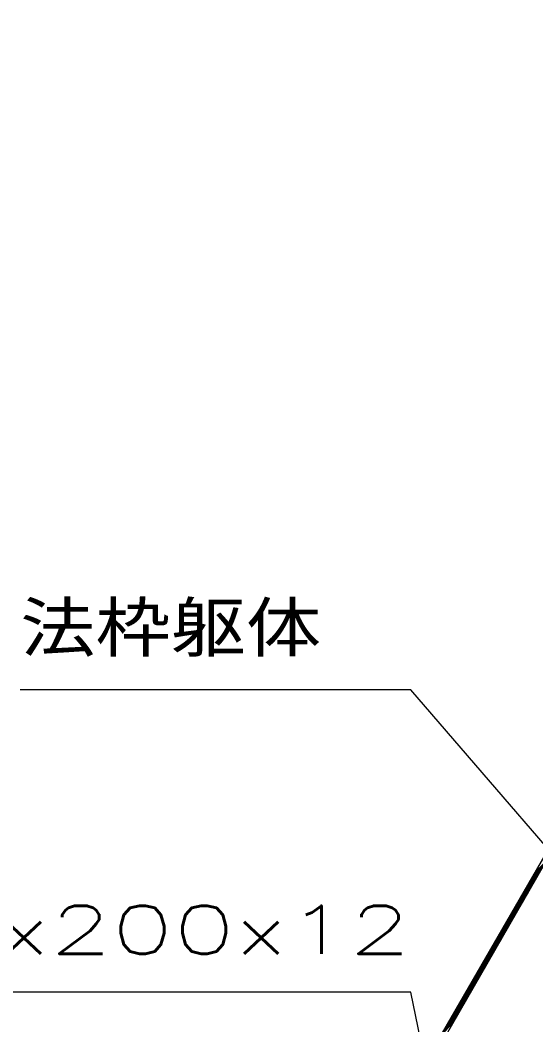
# Model space of a CAD drawing. Units: millimetres at full size; details may follow other scales. Extents: x -55 to 1935, y -55 to 1395.
# Drawn here: x 240.8 to 366.9, y 1026 to 1271.5 of the extents above; entities that cross this region are included whole.
import ezdxf
from ezdxf.enums import TextEntityAlignment as Align

# ---------------------------------------------------------------- set-up
doc = ezdxf.new("R2010")
doc.units = ezdxf.units.MM
doc.layers.add('1 外形線', color=7, linetype='Continuous', lineweight=25)
doc.layers.add('6 寸法線', color=4, linetype='Continuous', lineweight=25)
doc.styles.add('simplex.shx', font='')
doc.styles.get('simplex.shx').set_extended_font_data('simplex.shx')

msp = doc.modelspace()

# ---------------------------------------------------------------- linework, layer by layer
at = {"layer": '1 外形線'}
for p, q in [((-0.015, 426.086), (527.634, 1340)), ((0, 428.111), (526.479, 1340)), ((366.479, 1062.871), (369.211, 1065.603)), ((366.72, 1063.289), (369.452, 1066.021)), ((365.03, 1060.361), (367.762, 1063.093)), ((365.271, 1060.78), (368.003, 1063.512)), ((365.513, 1061.198), (368.245, 1063.93)), ((365.754, 1061.616), (368.486, 1064.348)), ((365.996, 1062.034), (368.728, 1064.766)), ((366.237, 1062.453), (368.969, 1065.185)), ((363.822, 1058.27), (366.554, 1061.002)), ((364.064, 1058.688), (366.796, 1061.42)), ((364.305, 1059.107), (367.037, 1061.839)), ((364.547, 1059.525), (367.279, 1062.257)), ((364.788, 1059.943), (367.52, 1062.675)), ((362.373, 1055.76), (365.105, 1058.493)), ((362.615, 1056.179), (365.347, 1058.911)), ((362.856, 1056.597), (365.588, 1059.329)), ((363.098, 1057.015), (365.83, 1059.747)), ((363.339, 1057.433), (366.071, 1060.166)), ((363.581, 1057.852), (366.313, 1060.584)), ((360.924, 1053.251), (363.657, 1055.983)), ((361.166, 1053.669), (363.898, 1056.401)), ((361.407, 1054.087), (364.14, 1056.819)), ((361.649, 1054.506), (364.381, 1057.238)), ((361.89, 1054.924), (364.622, 1057.656)), ((362.132, 1055.342), (364.864, 1058.074)), ((359.476, 1050.741), (362.208, 1053.473)), ((359.717, 1051.16), (362.449, 1053.892)), ((359.959, 1051.578), (362.691, 1054.31)), ((360.2, 1051.996), (362.932, 1054.728)), ((360.442, 1052.414), (363.174, 1055.146)), ((360.683, 1052.833), (363.415, 1055.565)), ((358.027, 1048.232), (360.759, 1050.964)), ((358.268, 1048.65), (361, 1051.382)), ((358.51, 1049.068), (361.242, 1051.8)), ((358.751, 1049.487), (361.483, 1052.219)), ((358.993, 1049.905), (361.725, 1052.637)), ((359.234, 1050.323), (361.966, 1053.055)), ((356.578, 1045.722), (359.31, 1048.454)), ((356.819, 1046.141), (359.551, 1048.873)), ((357.061, 1046.559), (359.793, 1049.291)), ((357.302, 1046.977), (360.034, 1049.709)), ((357.544, 1047.395), (360.276, 1050.127)), ((357.785, 1047.814), (360.517, 1050.546)), ((355.129, 1043.213), (357.861, 1045.945)), ((355.37, 1043.631), (358.102, 1046.363)), ((355.612, 1044.049), (358.344, 1046.781)), ((355.853, 1044.467), (358.585, 1047.2)), ((356.095, 1044.886), (358.827, 1047.618)), ((356.336, 1045.304), (359.068, 1048.036)), ((353.922, 1041.121), (356.654, 1043.853)), ((354.163, 1041.54), (356.895, 1044.272)), ((354.404, 1041.958), (357.137, 1044.69)), ((354.646, 1042.376), (357.378, 1045.108)), ((354.887, 1042.794), (357.62, 1045.526)), ((352.473, 1038.612), (355.205, 1041.344)), ((352.714, 1039.03), (355.446, 1041.762)), ((352.956, 1039.448), (355.688, 1042.18)), ((353.197, 1039.867), (355.929, 1042.599)), ((353.439, 1040.285), (356.171, 1043.017)), ((353.68, 1040.703), (356.412, 1043.435)), ((351.024, 1036.102), (353.756, 1038.834)), ((351.265, 1036.521), (353.997, 1039.253)), ((351.507, 1036.939), (354.239, 1039.671)), ((351.748, 1037.357), (354.48, 1040.089)), ((351.99, 1037.775), (354.722, 1040.507)), ((352.231, 1038.194), (354.963, 1040.926)), ((349.575, 1033.593), (352.307, 1036.325)), ((349.816, 1034.011), (352.548, 1036.743)), ((350.058, 1034.429), (352.79, 1037.161)), ((350.299, 1034.848), (353.031, 1037.58)), ((350.541, 1035.266), (353.273, 1037.998)), ((350.782, 1035.684), (353.514, 1038.416)), ((348.126, 1031.083), (350.858, 1033.815)), ((348.367, 1031.501), (351.1, 1034.234)), ((348.609, 1031.92), (351.341, 1034.652)), ((348.85, 1032.338), (351.582, 1035.07)), ((349.092, 1032.756), (351.824, 1035.488)), ((349.333, 1033.175), (352.065, 1035.907)), ((346.677, 1028.574), (349.409, 1031.306)), ((346.919, 1028.992), (349.651, 1031.724)), ((347.16, 1029.41), (349.892, 1032.142)), ((347.402, 1029.828), (350.134, 1032.56)), ((347.643, 1030.247), (350.375, 1032.979)), ((347.884, 1030.665), (350.617, 1033.397)), ((345.228, 1026.064), (347.96, 1028.796)), ((345.47, 1026.482), (348.202, 1029.214)), ((345.711, 1026.901), (348.443, 1029.633)), ((345.953, 1027.319), (348.685, 1030.051)), ((346.194, 1027.737), (348.926, 1030.469)), ((346.436, 1028.155), (349.168, 1030.887)), ((343.779, 1023.555), (346.511, 1026.287)), ((344.021, 1023.973), (346.753, 1026.705)), ((344.262, 1024.391), (346.994, 1027.123)), ((344.504, 1024.809), (347.236, 1027.541)), ((344.745, 1025.228), (347.477, 1027.96)), ((344.987, 1025.646), (347.719, 1028.378))]:
    msp.add_line(p, q, dxfattribs=at)
at = {"layer": '6 寸法線'}
for points in [[(444.067, 983.055), (336.333, 1107.84), (240.799, 1107.84)], [(377.073, 836.099), (336.333, 1033.982), (107.009, 1033.982)]]:
    msp.add_lwpolyline(points, dxfattribs=at)

# ---------------------------------------------------------------- texts
at = {"layer": '6 寸法線', "style": 'simplex.shx'}
for s, width, p in [('法枠躯体', 1.15, (240.799, 1113.707)), ('角座金 200x200x12', 1.5, (105.942, 1039.849))]:
    msp.add_text(s, height=11.73, dxfattribs=dict(at, width=width)).set_placement(p, align=Align.BOTTOM_LEFT)

doc.saveas('drawing.dxf')
